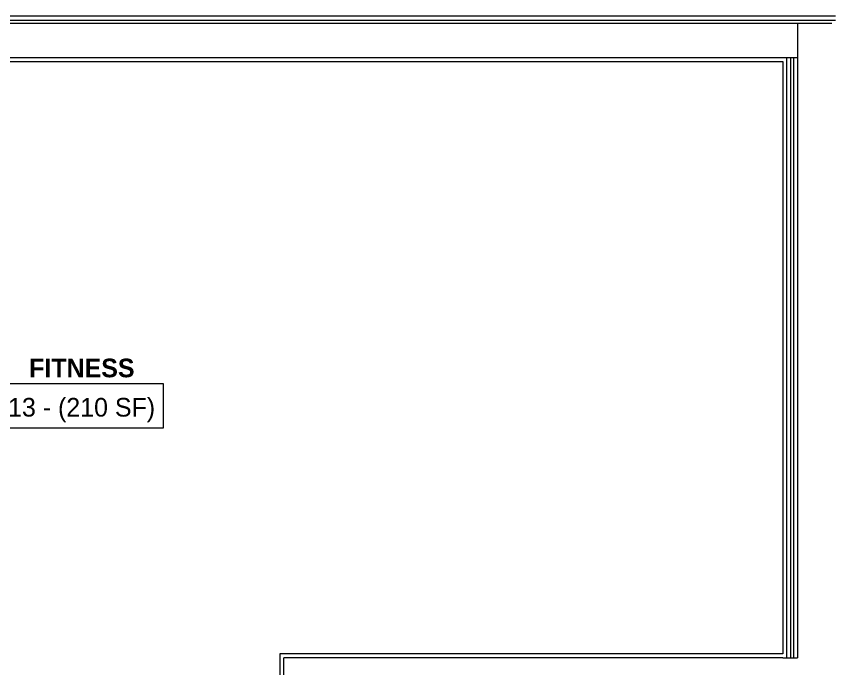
# Model space of a CAD drawing. Header units: inches. Extents: x -4093 to -1777, y 9773 to 12264.
# Drawn here: x -3044.4 to -2913.3, y 11543 to 11647.9 of the extents above; entities that cross this region are included whole.
import ezdxf

# ---------------------------------------------------------------- set-up
doc = ezdxf.new("R2010")
doc.units = ezdxf.units.IN
doc.header["$MEASUREMENT"] = 0
for name, color, linetype, lineweight in [('0-1', 7, 'Continuous', 5), ('A-AREA-IDEN', 2, 'Continuous', 9), ('A-WALL-1', 7, 'Continuous', 9), ('A-WALL-2', 250, 'Continuous', 18), ('I-WALL-1', 7, 'Continuous', 9)]:
    doc.layers.add(name, color=color, linetype=linetype, lineweight=lineweight)
doc.styles.add('Century Gothic', font='ufonts.com_century-gothic.ttf', dxfattribs={"height": 3})
doc.styles.add('Century Gothic_B', font='GOTHICB.TTF', dxfattribs={"height": 3})

# ---------------------------------------------------------------- blocks, each defined once
blk = doc.blocks.new('CTR - 1st Phase - Common Walls_rvt-1-BACKGROUND - 1ST FLOOR')
at = {"layer": 'A-WALL-1'}
for p, q in [((-2921.2, 11545.35), (-3002.01, 11545.35)), ((-3002.01, 11545.35), (-3002.01, 11544.73)), ((-3002.01, 11544.73), (-3002.01, 11540.6))]:
    blk.add_line(p, q, dxfattribs=at)
at = {"layer": 'A-WALL-2'}
for p, q in [((-3157.14, 11647.24), (-2921.2, 11647.24)), ((-3157.14, 11646.74), (-2921.2, 11646.74)), ((-2921.2, 11647.24), (-2913.32, 11647.24)), ((-2921.2, 11646.74), (-2918.82, 11646.74)), ((-2918.82, 11646.74), (-2918.82, 11641.24)), ((-2918.82, 11646.74), (-2918.82, 11641.24)), ((-2918.82, 11646.74), (-2913.32, 11646.74)), ((-2913.32, 11647.24), (-2912.7, 11647.24)), ((-3157.14, 11641.24), (-2921.2, 11641.24)), ((-2921.2, 11641.24), (-2920.57, 11641.24)), ((-2920.57, 11641.24), (-2920.57, 11544.73)), ((-2920.57, 11641.24), (-2919.95, 11641.24)), ((-2919.95, 11641.24), (-2919.95, 11544.73)), ((-2919.95, 11641.24), (-2919.45, 11641.24)), ((-2919.45, 11641.24), (-2919.45, 11544.73)), ((-2919.45, 11641.24), (-2918.82, 11641.24)), ((-2918.82, 11641.24), (-2918.82, 11544.73)), ((-2921.2, 11544.73), (-3001.39, 11544.73)), ((-3001.39, 11541.23), (-3001.39, 11544.73)), ((-2921.2, 11544.73), (-2920.57, 11544.73)), ((-2920.57, 11544.73), (-2919.95, 11544.73)), ((-2919.95, 11544.73), (-2919.45, 11544.73)), ((-2919.45, 11544.73), (-2918.82, 11544.73))]:
    blk.add_line(p, q, dxfattribs=at)
at = {"layer": 'I-WALL-1'}
for p, q in [((-2921.2, 11647.86), (-3157.14, 11647.86)), ((-2912.7, 11647.86), (-2921.2, 11647.86)), ((-3157.14, 11640.61), (-2921.2, 11640.61)), ((-2921.2, 11640.61), (-2921.2, 11545.35))]:
    blk.add_line(p, q, dxfattribs=at)

msp = doc.modelspace()

# ---------------------------------------------------------------- linework, layer by layer
at = {"layer": 'A-AREA-IDEN', "flags": 128}
msp.add_lwpolyline([(-3048.94, 11588.84), (-3020.78, 11588.84), (-3020.78, 11581.67), (-3048.94, 11581.67)], close=True, dxfattribs=at)

# ---------------------------------------------------------------- block references
at = {"layer": '0-1'}
msp.add_blockref('CTR - 1st Phase - Common Walls_rvt-1-BACKGROUND - 1ST FLOOR', (0, 0), dxfattribs=at)

# ---------------------------------------------------------------- texts
at = {"layer": 'A-AREA-IDEN', "char_height": 3, "attachment_point": 1}
for s, insert, width, style in [('FITNESS', (-3042.32, 11592.83), 17.978, 'Century Gothic_B'), ('113 - (210 SF)', (-3047.94, 11586.51), 31.613, 'Century Gothic')]:
    msp.add_mtext(s, dxfattribs=dict(at, insert=insert, width=width, style=style))

doc.saveas('drawing.dxf')
